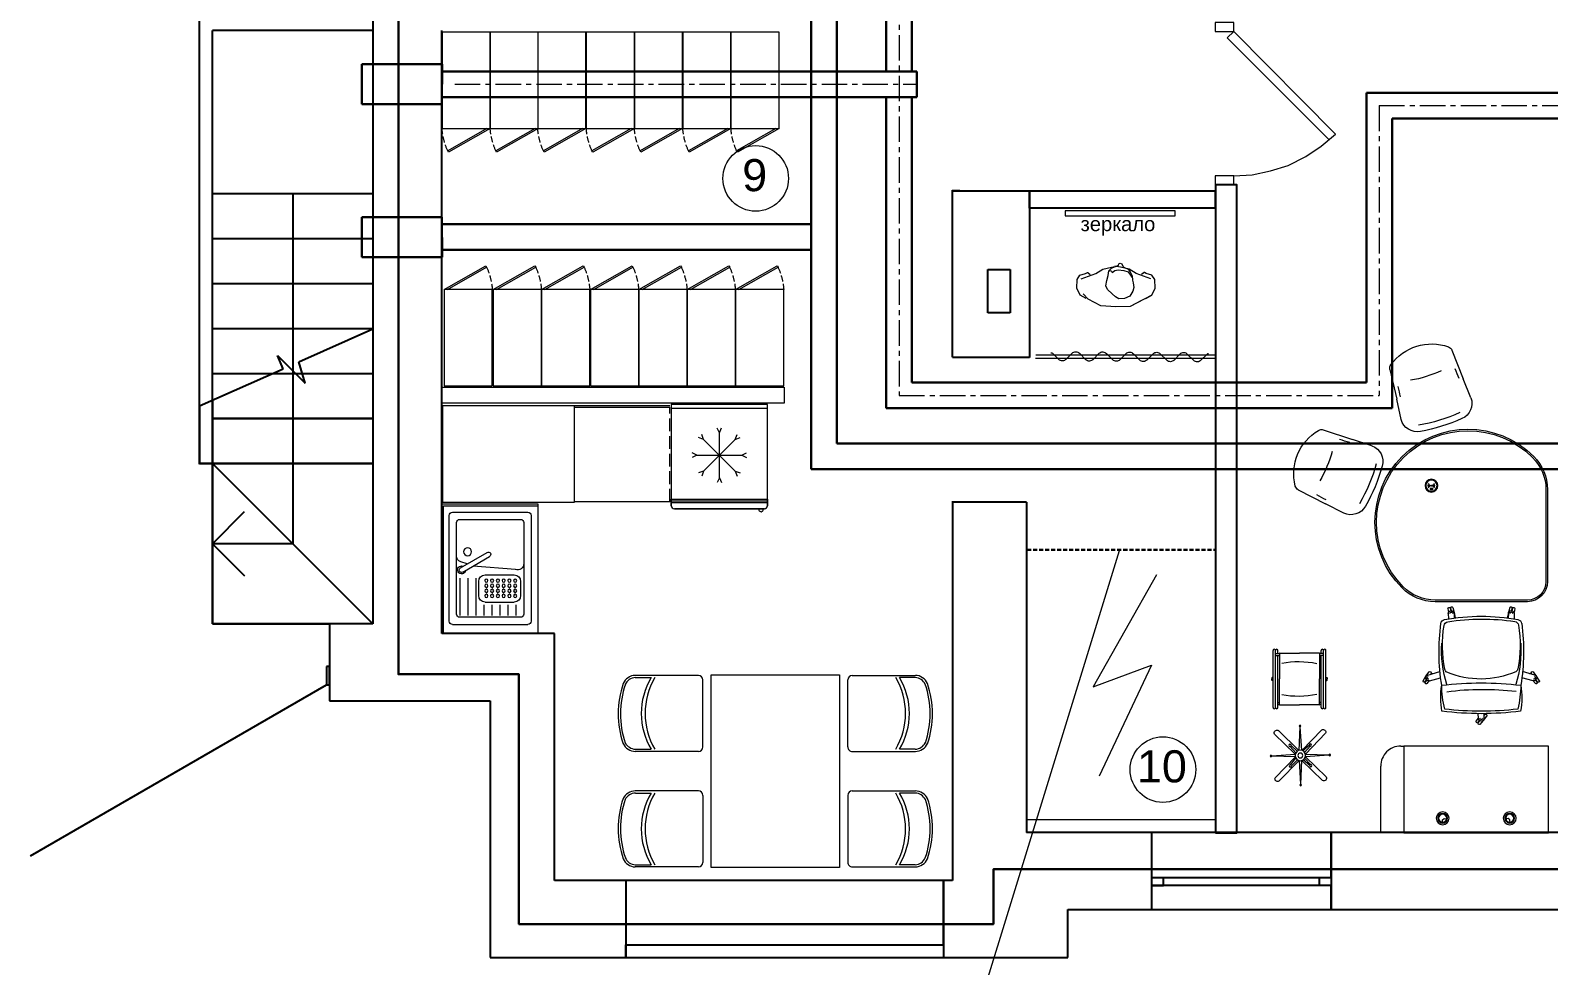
# Model space of a CAD drawing. Header units: millimetres. Extents: x 306002 to 1554695, y -207070 to 1535795.
# Drawn here: x 311054 to 320514, y -196060 to -190231 of the extents above; entities that cross this region are included whole.
import ezdxf

# ---------------------------------------------------------------- set-up
doc = ezdxf.new("R2010")
doc.units = ezdxf.units.MM
for name, pattern in [('HIDDEN', [0.375, 0.25, -0.125]), ('IMPORT-Схема УДС_А25_А26_А31_DGN Style 3', [3520.798233, 2514.855881, -1005.942352]), ('JIS_02_4.0', [5.5, 4, -1.5]), ('осевая', [50.8, 31.75, -6.35, 6.35, -6.35]), ('штриховаяX2', [38.1, 25.4, -12.7])]:
    doc.linetypes.add(name, pattern=pattern)
doc.layers.add('1 0 Mebel_Ном._пера__97', color=7, linetype='Continuous', lineweight=5, true_color=0x3f3f3f)
doc.layers.add('Схема УДС_А25_А26_А31_ПОЛОСЫ', color=1, linetype='IMPORT-Схема УДС_А25_А26_А31_DGN Style 3', lineweight=9, true_color=0xff0000)
for name, color, linetype, lineweight in [('Furniture', 155, 'Continuous', 18), ('mebel', 44, 'Continuous', 18), ('ykaz', 1, 'Continuous', 20), ('ПРИТОК', 20, 'Continuous', 30), ('Тонкая', 7, 'Continuous', 15)]:
    doc.layers.add(name, color=color, linetype=linetype, lineweight=lineweight)
for name, color, linetype in [('Furniture & Equipment', 7, 'Continuous'), ('PDF _0', 7, 'Continuous'), ('PDF _Мебель', 7, 'Continuous'), ('PDF _ПВ(В)1', 5, 'Continuous'), ('PDF _ПВ(П)1', 1, 'Continuous')]:
    doc.layers.add(name, color=color, linetype=linetype)
doc.layers.add('PDF _Геометрия', color=7, linetype='Continuous', true_color=0x719d2f)
doc.styles.get("Standard").update_dxf_attribs({"font": 'arial.ttf'})

# ---------------------------------------------------------------- blocks, each defined once
blk = doc.blocks.new('Индивидуальный шкаф для одежды SberOffice 1')
at = {"color": 252, "lineweight": 0, "true_color": 0x939598}
for p, q in [((27799.8, 31579.6), (28059.4, 31430.3)), ((27819.9, 31579.6), (28064.4, 31439)), ((28059.4, 31430.3), (28064.4, 31439))]:
    blk.add_line(p, q, dxfattribs=at)
at = {"color": 18, "lineweight": 0, "true_color": 0x000000}
blk.add_lwpolyline([(27799.8, 32179.6), (28099.8, 32179.6), (28099.8, 31579.6), (27799.8, 31579.6)], close=True, dxfattribs=at)
at = {"color": 252, "linetype": 'JIS_02_4.0', "lineweight": 0, "ltscale": 10, "true_color": 0x939598}
blk.add_arc((27679.3, 31611), 421.7, 335.93762, 355.73063, dxfattribs=at)
blk = doc.blocks.new('Ч')
at = {"layer": '1 0 Mebel_Ном._пера__97', "linetype": 'Continuous', "lineweight": 0, "flags": 128}
for points in [[(51290.2, 28611.7), (51380.6, 28644), (51424.1, 28671.4), (51479, 28682.7), (51512.9, 28689.2)], [(51290.2, 28611.7), (51380.6, 28644), (51424.1, 28671.4), (51479, 28682.7), (51512.9, 28689.2)], [(51461.3, 28658.5), (51471, 28663.4), (51479, 28658.5), (51482.3, 28650.4), (51500, 28663.4), (51521, 28666.6), (51554.9, 28663.4), (51582.3, 28653.7), (51604.9, 28621.4)], [(51461.3, 28658.5), (51471, 28663.4), (51479, 28658.5), (51482.3, 28650.4), (51500, 28663.4), (51521, 28666.6), (51554.9, 28663.4), (51582.3, 28653.7), (51604.9, 28621.4)], [(51722.8, 28611.7), (51632.4, 28644), (51588.8, 28671.4), (51533.9, 28682.7), (51500, 28689.2)], [(51722.8, 28611.7), (51632.4, 28644), (51588.8, 28671.4), (51533.9, 28682.7), (51500, 28689.2)], [(51729.2, 28508.3), (51595.2, 28438.8), (51506.5, 28437.2), (51411.2, 28442), (51333.8, 28484), (51303.1, 28516.4)], [(51666.2, 28475.6), (51595.2, 28438.8), (51506.5, 28437.2), (51411.2, 28442), (51333.8, 28484), (51303.1, 28516.4)]]:
    blk.add_lwpolyline(points, dxfattribs=at)
blk.add_lwpolyline([(51533.2, 28707.8), (51542.3, 28703.8), (51549.6, 28689.1), (51554.7, 28684), (51563.8, 28680.1), (51583.5, 28672.1), (51594.8, 28654.6), (51606.7, 28628.6), (51609.5, 28602), (51613.5, 28586.1), (51618.6, 28556.1), (51612.4, 28533.5), (51592.6, 28503), (51559.8, 28488.8), (51524.7, 28485.4), (51503.8, 28499.6), (51482.9, 28518.2), (51453, 28544.8), (51442.8, 28568), (51450.1, 28600.3), (51456.9, 28630.8), (51462, 28661.4), (51477.8, 28677.2), (51497.6, 28685.7), (51511.2, 28689.7), (51521.4, 28698.2), (51527, 28706.1)], close=True, dxfattribs=at)
blk.add_lwpolyline([(51533.2, 28707.8), (51542.3, 28703.8), (51549.6, 28689.1), (51554.7, 28684), (51563.8, 28680.1), (51583.5, 28672.1), (51594.8, 28654.6), (51606.7, 28628.6), (51609.5, 28602), (51613.5, 28586.1), (51618.6, 28556.1), (51612.4, 28533.5), (51592.6, 28503), (51559.8, 28488.8), (51524.7, 28485.4), (51503.8, 28499.6), (51482.9, 28518.2), (51453, 28544.8), (51442.8, 28568), (51450.1, 28600.3), (51456.9, 28630.8), (51462, 28661.4), (51477.8, 28677.2), (51497.6, 28685.7), (51511.2, 28689.7), (51521.4, 28698.2), (51527, 28706.1)], close=True, dxfattribs=at)
for points in [[(51320.8, 28488.9), (51283.7, 28508.3), (51262.7, 28553.5), (51264.4, 28606.8), (51282.1, 28632.7), (51317.6, 28644), (51329.4, 28649.9, -0.292744), (51331.5, 28649.6), (51346.7, 28637.5)], [(51320.8, 28488.9), (51283.7, 28508.3), (51262.7, 28553.5), (51264.4, 28606.8), (51282.1, 28632.7), (51317.6, 28644), (51328.2, 28649.3, -0.292744), (51332.5, 28648.8), (51346.7, 28637.5)], [(51692.1, 28488.9), (51729.2, 28508.3), (51750.2, 28553.5), (51748.6, 28606.8), (51730.8, 28632.7), (51695.3, 28644), (51683.6, 28649.9, 0.292744), (51681.4, 28649.6), (51666.3, 28637.5)], [(51692.1, 28488.9), (51729.2, 28508.3), (51750.2, 28553.5), (51748.6, 28606.8), (51730.8, 28632.7), (51695.3, 28644), (51684.7, 28649.3, 0.292744), (51680.4, 28648.8), (51666.3, 28637.5)]]:
    blk.add_lwpolyline(points, format="xyb", dxfattribs=at)
blk = doc.blocks.new('ширма')
at = {"layer": 'Схема УДС_А25_А26_А31_ПОЛОСЫ', "color": 159, "linetype": 'ByBlock', "lineweight": 5, "ltscale": 400, "true_color": 0x22346e}
for p, q in [((35333, 28042.6), (35372.8, 28082.5)), ((35456.3, 28042.6), (35416.2, 28082.7)), ((35501.2, 28044), (35541, 28083.8)), ((35501.2, 28044), (35541, 28083.8)), ((35624.4, 28044), (35584.4, 28084)), ((35624.4, 28044), (35584.4, 28084)), ((35669.3, 28045.3), (35709.1, 28085.1)), ((35669.3, 28045.3), (35709.1, 28085.1)), ((35792.6, 28045.3), (35752.5, 28085.3)), ((35792.6, 28045.3), (35752.5, 28085.3)), ((35837.5, 28046.6), (35877.3, 28086.4)), ((35837.5, 28046.6), (35877.3, 28086.4)), ((35960.7, 28046.6), (35920.7, 28086.6)), ((35960.7, 28046.6), (35920.7, 28086.6)), ((36005.6, 28047.9), (36045.4, 28087.7)), ((36005.6, 28047.9), (36045.4, 28087.7)), ((36128.8, 28047.9), (36088.8, 28087.9)), ((36128.8, 28047.9), (36088.8, 28087.9)), ((36173.7, 28049.2), (36213.6, 28089)), ((36297, 28049.2), (36257, 28089.2))]:
    blk.add_line(p, q, dxfattribs=at)
for centre, radius, start, end in [((36067.2, 28064.8), 31.6, 43.07692, 133.57676), ((36067.2, 28064.8), 31.6, 43.07692, 133.57676), ((36235.4, 28066.1), 31.6, 43.07692, 133.57676), ((35328.2, 28047.6), 6.85, 236.30979, 314.1746), ((35394.6, 28059.6), 31.6, 43.07692, 133.57676), ((35478.1, 28065.6), 31.6, 226.42324, 316.92308), ((35562.8, 28060.9), 31.6, 43.07692, 133.57676), ((35562.8, 28060.9), 31.6, 43.07692, 133.57676), ((35646.2, 28066.9), 31.6, 226.42324, 316.92308), ((35646.2, 28066.9), 31.6, 226.42324, 316.92308), ((35730.9, 28062.2), 31.6, 43.07692, 133.57676), ((35730.9, 28062.2), 31.6, 43.07692, 133.57676), ((35814.4, 28068.2), 31.6, 226.42324, 316.92308), ((35814.4, 28068.2), 31.6, 226.42324, 316.92308), ((35899.1, 28063.5), 31.6, 43.07692, 133.57676), ((35899.1, 28063.5), 31.6, 43.07692, 133.57676), ((35982.5, 28069.5), 31.6, 226.42324, 316.92308), ((35982.5, 28069.5), 31.6, 226.42324, 316.92308), ((36150.6, 28070.8), 31.6, 226.42324, 316.92308)]:
    blk.add_arc(centre, radius, start, end, dxfattribs=at)
blk = doc.blocks.new('холодильник')
at = {"layer": 'mebel', "color": 18, "lineweight": 0, "true_color": 0x000000}
for p, q in [((224043.3, -146550.9), (224643.3, -146550.9)), ((224043.3, -147128.7), (224643.3, -147128.7)), ((224043.3, -147138.9), (224643.3, -147138.9))]:
    blk.add_line(p, q, dxfattribs=at)
for points in [[(224643.3, -147159.3), (224643.3, -146528.3), (224043.3, -146528.3), (224043.3, -147159.3)], [(224043.3, -147159.3), (224043.3, -147118.4), (224643.3, -147118.4), (224643.3, -147159.3)], [(224062.8, -147178.3), (224623.7, -147178.3)], [(224623.7, -147178.3), (224062.8, -147178.3)]]:
    blk.add_lwpolyline(points, dxfattribs=at)
for centre, radius, start, end in [((224065.4, -147156.1), 22.4, 188.27911, 263.46835), ((224602.7, -147182.3), 13.6, 163.08173, 16.91827), ((224621.1, -147156.1), 22.4, 276.53165, 351.72089)]:
    blk.add_arc(centre, radius, start, end, dxfattribs=at)
blk = doc.blocks.new('Холодильник_')
at = {"layer": 'mebel', "color": 143, "lineweight": 0, "true_color": 0x7aafdf}
for p, q in [((45586, 26838.8), (45575, 26869.8)), ((45685, 26879.8), (45670.7, 26909.5)), ((45685, 26879.8), (45699, 26909.6)), ((45685, 26599.8), (45685, 26879.8)), ((45784, 26838.8), (45795, 26869.8)), ((45586, 26838.8), (45555, 26849.8)), ((45586, 26838.8), (45784, 26640.8)), ((45586, 26640.8), (45784, 26838.8)), ((45784, 26838.8), (45815, 26849.8)), ((45545, 26739.8), (45515.2, 26725.8)), ((45545, 26739.8), (45515.4, 26754.1)), ((45545, 26739.8), (45825, 26739.8)), ((45825, 26739.8), (45854.6, 26754.1)), ((45825, 26739.8), (45854.8, 26725.8)), ((45586, 26640.8), (45555, 26629.8)), ((45586, 26640.8), (45575, 26609.8)), ((45685, 26599.8), (45670.7, 26570.2)), ((45685, 26599.8), (45699, 26570)), ((45784, 26640.8), (45795, 26609.8)), ((45784, 26640.8), (45815, 26629.8))]:
    blk.add_line(p, q, dxfattribs=at)
at = {"layer": 'mebel', "color": 18, "lineweight": 0, "true_color": 0x000000}
blk.add_blockref('холодильник', (-178658.3, 173583.6), dxfattribs=at)
blk = doc.blocks.new('s_16')
at = {"layer": 'PDF _Мебель', "color": 18, "lineweight": 0, "true_color": 0x000000, "transparency": 33554687}
for p, q in [((-14.1, 5.9), (-674.1, 5.9)), ((-694.1, -14.1), (-694.1, -484.1)), ((-649.1, -59.1), (-649.1, -439.1)), ((-59.1, -39.1), (-629.1, -39.1)), ((-347.2, -64), (-443.2, -230.3)), ((-321.2, -79), (-417.2, -245.3)), ((-371.2, -105.6), (-384.8, -66.1)), ((-283.5, -59.6), (-49.9, -59.6)), ((-39.1, -439.1), (-39.1, -59.1)), ((5.9, -14.1), (5.9, -484.1)), ((-335.9, -406.1), (-358.2, -143.2)), ((-283.5, -109.6), (-49.9, -109.6)), ((-283.5, -159.6), (-49.9, -159.6)), ((-174.2, -177.8), (-262.7, -177.8)), ((-302.7, -217.8), (-302.7, -398.8)), ((-134.2, -217.8), (-134.2, -398.8)), ((-116.6, -209.6), (-49.9, -209.6)), ((-116.6, -259.6), (-49.9, -259.6)), ((-116.6, -309.6), (-49.9, -309.6)), ((-116.6, -359.6), (-49.9, -359.6)), ((-629.1, -459.1), (-59.1, -459.1)), ((-262.7, -438.8), (-174.2, -438.8)), ((-116.6, -409.6), (-49.9, -409.6)), ((-674.1, -504.1), (-14.1, -504.1))]:
    blk.add_line(p, q, dxfattribs=at)
for centre, radius in [((-447.8, -108.7), 25), ((-267.3, -225.6), 10.1), ((-267.3, -261.5), 10.1), ((-235.7, -225.6), 10.1), ((-235.7, -261.5), 10.1), ((-204, -225.6), 10.1), ((-204, -261.5), 10.1), ((-172.4, -225.6), 10.1), ((-172.4, -261.5), 10.1), ((-267.3, -297.4), 10.1), ((-267.3, -333.3), 10.1), ((-267.3, -369.2), 10.1), ((-235.7, -297.4), 10.1), ((-235.7, -333.3), 10.1), ((-235.7, -369.2), 10.1), ((-204, -297.4), 10.1), ((-204, -333.3), 10.1), ((-204, -369.2), 10.1), ((-172.4, -297.4), 10.1), ((-172.4, -333.3), 10.1), ((-172.4, -369.2), 10.1), ((-267.3, -405.1), 10.1), ((-235.7, -405.1), 10.1), ((-204, -405.1), 10.1), ((-172.4, -405.1), 10.1)]:
    blk.add_circle(centre, radius, dxfattribs=at)
for centre, radius, start, end in [((-674.1, -14.1), 20, 90, 180), ((-14.1, -14.1), 20, 0, 90), ((-629.1, -59.1), 20, 90, 180), ((-422.6, -79.1), 40, 19.04662, 90), ((-334.2, -71.5), 25, 276.8699, 203.1301), ((-334.2, -71.5), 15, 330, 150), ((-59.1, -59.1), 20, 0, 90), ((-262.7, -217.8), 40, 90, 180), ((-174.2, -217.8), 40, 0, 90), ((-430.2, -237.8), 15, 150, 330), ((-629.1, -439.1), 20, 180, 270), ((-373.7, -419.1), 40, 270, 19.04662), ((-262.7, -398.8), 40, 180, 270), ((-174.2, -398.8), 40, 270, 0), ((-59.1, -439.1), 20, 270, 0), ((-674.1, -484.1), 20, 180, 270), ((-14.1, -484.1), 20, 270, 0)]:
    blk.add_arc(centre, radius, start, end, dxfattribs=at)
blk = doc.blocks.new('Шкаф кух с мойкой 800 х 600')
at = {"layer": 'PDF _Мебель', "color": 18, "lineweight": 0, "true_color": 0x000000, "transparency": 33554687}
blk.add_lwpolyline([(45219.2, 29052.2), (44419.2, 29052.2), (44419.2, 29652.2), (45219.2, 29652.2)], dxfattribs=at)
at = {"layer": 'PDF _Мебель', "lineweight": 0, "transparency": 33554508}
blk.add_blockref('s_16', (45163.4, 29601.3), dxfattribs=at)
blk = doc.blocks.new('Тумба 800 х 600')
at = {"layer": 'PDF _Мебель', "color": 18, "lineweight": 0, "true_color": 0x000000, "transparency": 33554687}
for p, q in [((27749.8, 30042.8), (26959.8, 30042.8)), ((26959.8, 30042.8), (26959.8, 29452.8))]:
    blk.add_line(p, q, dxfattribs=at)
at = {"layer": 'PDF _Мебель', "color": 5, "lineweight": 0, "transparency": 33554687}
blk.add_blockref('Шкаф кух с мойкой 800 х 600', (-17469.4, 400.6), dxfattribs=at)
blk = doc.blocks.new('шкаф 600 х 600')
at = {"color": 18, "lineweight": 0, "true_color": 0x000000}
for p, q in [((45819.2, 29652.2), (45219.2, 29652.2)), ((45219.2, 29052.2), (45819.2, 29052.2))]:
    blk.add_line(p, q, dxfattribs=at)
blk = doc.blocks.new('Кухонный гарнитур 600х600 центральный элемент')
at = {"layer": 'PDF _Мебель', "color": 9, "linetype": 'JIS_02_4.0', "lineweight": 0, "ltscale": 20, "true_color": 0xc7c8ca, "transparency": 33554687}
blk.add_line((27749.8, 29452.8), (27749.8, 30042.8), dxfattribs=at)
at = {"layer": 'PDF _Мебель', "color": 18, "lineweight": 0, "true_color": 0x000000, "transparency": 33554687}
blk.add_line((28349.8, 30042.8), (27749.8, 30042.8), dxfattribs=at)
at = {"layer": 'PDF _Мебель', "color": 5, "lineweight": 0, "transparency": 33554687}
blk.add_blockref('шкаф 600 х 600', (-17469.4, 400.6), dxfattribs=at)
blk = doc.blocks.new('Кухонный стол 1200х800 4 м')
at = {"color": 18, "lineweight": 0, "true_color": 0x000000}
for p, q in [((44803.4, 26249.3), (44803.4, 26367.2)), ((44817.7, 26366.9), (44817.7, 26268.8)), ((45263.8, 26366.6), (45263.8, 26268.6)), ((45278, 26249.3), (45278, 26367.2)), ((45523.2, 26249.3), (45523.2, 26367.2)), ((45537.4, 26366.6), (45537.4, 26268.6)), ((45983.5, 26366.9), (45983.5, 26268.8)), ((45997.7, 26249.3), (45997.7, 26367.2)), ((44803.4, 25974), (44803.4, 26249.3)), ((45278, 25974), (45278, 26269.9)), ((45523.2, 25974), (45523.2, 26269.9)), ((45997.7, 25974), (45997.7, 26249.3)), ((45249.5, 25945.6), (44831.9, 25945.6)), ((45551.6, 25945.6), (45969.2, 25945.6)), ((44803.4, 25015.1), (44803.4, 24739.8)), ((45249.5, 25043.5), (44831.9, 25043.5)), ((45278, 25015.1), (45278, 24719.2)), ((45523.2, 25015.1), (45523.2, 24719.2)), ((45551.6, 25043.5), (45969.2, 25043.5)), ((45997.7, 25015.1), (45997.7, 24739.8)), ((44803.4, 24739.8), (44803.4, 24621.9)), ((44817.7, 24622.2), (44817.7, 24720.3)), ((45263.8, 24622.5), (45263.8, 24720.5)), ((45278, 24739.8), (45278, 24621.9)), ((45523.2, 24739.8), (45523.2, 24621.9)), ((45537.4, 24622.5), (45537.4, 24720.5)), ((45983.5, 24622.2), (45983.5, 24720.3)), ((45997.7, 24739.8), (45997.7, 24621.9))]:
    blk.add_line(p, q, dxfattribs=at)
blk.add_lwpolyline([(46000.6, 25894.5), (46000.6, 25094.5), (44800.6, 25094.5), (44800.6, 25894.5)], close=True, dxfattribs=at)
for centre, radius, start, end in [((44886.5, 26365.4), 83.1, 112.55451, 178.79949), ((44886.5, 26365.4), 68.9, 112.55451, 178.79949), ((45042.9, 25892.6), 581, 71.29131, 108.90929), ((45042.9, 25892.6), 566.7, 71.29131, 108.90929), ((45189.6, 26363.8), 74.2, 2.1974, 63.36035), ((45189.6, 26363.8), 88.4, 2.1974, 63.36035), ((45611.5, 26363.8), 88.4, 116.63965, 177.8026), ((45611.5, 26363.8), 74.2, 116.63965, 177.8026), ((45758.2, 25892.6), 581, 71.09071, 108.70869), ((45758.2, 25892.6), 566.7, 71.09071, 108.70869), ((45914.6, 26365.4), 68.9, 1.20051, 67.44549), ((45914.6, 26365.4), 83.1, 1.20051, 67.44549), ((45040.5, 25893.4), 436.6, 59.24175, 120.6947), ((45040.5, 25869.4), 436.6, 59.24175, 120.6947), ((45760.6, 25893.4), 436.6, 59.3053, 120.75825), ((45760.6, 25869.4), 436.6, 59.3053, 120.75825), ((44831.9, 25974), 28.5, 180, 270), ((45249.5, 25974), 28.5, 270, 0), ((45551.6, 25974), 28.5, 180, 270), ((45969.2, 25974), 28.5, 270, 0), ((44831.9, 25015.1), 28.5, 90, 180), ((45249.5, 25015.1), 28.5, 0, 90), ((45551.6, 25015.1), 28.5, 90, 180), ((45969.2, 25015.1), 28.5, 0, 90), ((45040.5, 25119.7), 436.6, 239.3053, 300.75825), ((45040.5, 25095.7), 436.6, 239.3053, 300.75825), ((45760.6, 25119.7), 436.6, 239.24175, 300.6947), ((45760.6, 25095.7), 436.6, 239.24175, 300.6947), ((44886.5, 24623.7), 83.1, 181.20051, 247.44549), ((44886.5, 24623.7), 68.9, 181.20051, 247.44549), ((45189.6, 24625.3), 74.2, 296.63965, 357.8026), ((45189.6, 24625.3), 88.4, 296.63965, 357.8026), ((45611.5, 24625.3), 88.4, 182.1974, 243.36035), ((45611.5, 24625.3), 74.2, 182.1974, 243.36035), ((45914.6, 24623.7), 68.9, 292.55451, 358.79949), ((45914.6, 24623.7), 83.1, 292.55451, 358.79949), ((45042.9, 25096.5), 581, 251.09071, 288.70869), ((45042.9, 25096.5), 566.7, 251.09071, 288.70869), ((45758.2, 25096.5), 581, 251.29131, 288.90929), ((45758.2, 25096.5), 566.7, 251.29131, 288.90929)]:
    blk.add_arc(centre, radius, start, end, dxfattribs=at)
blk = doc.blocks.new('Напольная вешалка')
at = {"lineweight": 0}
for p, q in [((42238.1, 31074.6), (42363.5, 30945.4)), ((42386.5, 30967.7), (42261, 31096.9)), ((42386.5, 30967.7), (42396.2, 31114.6)), ((42397.6, 31114.6), (42404, 30967.5)), ((42533.3, 31093), (42404, 30967.5)), ((42426.3, 30944.5), (42555.5, 31070)), ((42363.5, 30945.4), (42216.4, 30940)), ((42216.4, 30938.6), (42363.3, 30927.9)), ((42333.3, 30994.8), (42367.3, 30953.7)), ((42376.8, 30963.4), (42338.8, 31000.2)), ((42453, 30998.1), (42412.1, 30963.8)), ((42421.9, 30954.4), (42458.5, 30992.6)), ((42573.2, 30933.9), (42426.3, 30944.5)), ((42363.3, 30927.9), (42234.1, 30802.4)), ((42256.4, 30779.4), (42385.6, 30904.9)), ((42331.3, 30879.8), (42366.7, 30919.7)), ((42375.9, 30909.7), (42336.6, 30874.2)), ((42392, 30757.8), (42385.6, 30904.9)), ((42403.1, 30904.7), (42393.4, 30757.8)), ((42403.1, 30904.7), (42528.7, 30775.4)), ((42450.9, 30872.3), (42411.2, 30908)), ((42421.2, 30917.1), (42456.5, 30877.6)), ((42426.1, 30927), (42573.2, 30932.4)), ((42551.6, 30797.7), (42426.1, 30927))]:
    blk.add_line(p, q, dxfattribs=at)
for centre, radius in [((42396.9, 31119.7), 5.12), ((42211.3, 30939.4), 5.12), ((42332.1, 31001.5), 6.78), ((42394.8, 30936.2), 32.6), ((42394.8, 30936.2), 15.2), ((42459.7, 30999.3), 6.78), ((42578.3, 30933), 5.12), ((42329.9, 30873.1), 6.78), ((42457.5, 30870.9), 6.78), ((42392.8, 30752.7), 5.12)]:
    blk.add_circle(centre, radius, dxfattribs=at)
for centre, start, end in [((42253.4, 31081.8), 63.26785, 205.07275), ((42540.4, 31077.7), 333.26785, 115.07275), ((42249.2, 30794.8), 153.26785, 295.07275), ((42536.3, 30790.6), 243.26785, 25.07275)]:
    blk.add_arc(centre, 16.9, start, end, dxfattribs=at)
blk = doc.blocks.new('тумба универсальная SberFin 10')
at = {"color": 18, "lineweight": 0, "true_color": 0x000000}
for p, q in [((11373.5, -3896.4), (11374.7, -3915.8)), ((11374.7, -3915.8), (11385.7, -3924.3)), ((11385.7, -3924.3), (11404.8, -3920.6)), ((11783, -3924.3), (11763.9, -3920.6)), ((11794, -3915.8), (11783, -3924.3)), ((11795.2, -3896.4), (11794, -3915.8))]:
    blk.add_line(p, q, dxfattribs=at)
blk.add_lwpolyline([(11134.4, -3836.3), (12034.4, -3836.3), (12034.4, -4376.3), (11134.4, -4376.3)], close=True, dxfattribs=at)
for centre, radius in [((11375.4, -3926.3), 40), ((11375.4, -3926.3), 30), ((11375.4, -3926.3), 25), ((11793.4, -3926.3), 40), ((11793.4, -3926.3), 30), ((11793.4, -3926.3), 25)]:
    blk.add_circle(centre, radius, dxfattribs=at)
blk = doc.blocks.new('Скругленная боковина для тумбы универсальной SberFin 11')
at = {"color": 18, "lineweight": 0, "true_color": 0x000000}
for p, q in [((12131.9, -3836.3), (12276.9, -3836.3)), ((12131.9, -4376.3), (12131.9, -3836.3)), ((12276.9, -3836.3), (12276.9, -4251.3)), ((12151.9, -4376.3), (12131.9, -4376.3))]:
    blk.add_line(p, q, dxfattribs=at)
blk.add_arc((12151.9, -4251.3), 125, 270, 0, dxfattribs=at)
blk = doc.blocks.new('Кресло сотрудника SberFin1')
at = {"color": 18, "lineweight": 0, "true_color": 0x000000}
for p, q in [((4335.4, 5132.7), (4349.4, 5113.1)), ((4346, 5141.6), (4357.3, 5128.7)), ((4348.8, 5143.7), (4359, 5129.7)), ((4349.4, 5114.1), (4349.1, 5085.7)), ((4359.9, 5152.2), (4381.9, 5127.4)), ((4381.9, 5127.4), (4402.3, 5100.9)), ((4386, 5114.5), (4386.2, 5085.7)), ((4386.2, 5095.8), (4389.4, 5091.9)), ((4386.2, 5092.5), (4387.7, 5090.6)), ((4005.1, 4880), (4023.2, 4852.2)), ((4016.2, 4888.5), (4027, 4874.9)), ((4019, 4890.6), (4028.4, 4876.3)), ((4023.2, 4852.2), (4043.3, 4825.6)), ((4030.4, 4898.5), (4045.5, 4879.8)), ((4034.5, 4844.9), (4110.3, 4823.5)), ((4044.6, 4880.1), (4114.4, 4861.6)), ((4052.5, 4839.8), (4055.4, 4835.6)), ((4055.6, 4838.9), (4057.1, 4836.9)), ((4690.9, 4880.1), (4621.1, 4861.6)), ((4701, 4844.9), (4625.2, 4823.5)), ((4679.8, 4838.9), (4678.3, 4836.9)), ((4683, 4839.8), (4680.1, 4835.6)), ((4705, 4898.5), (4689.9, 4879.8)), ((4712.2, 4852.2), (4692.1, 4825.6)), ((4716.4, 4890.6), (4707, 4876.3)), ((4719.3, 4888.5), (4708.5, 4874.9)), ((4730.3, 4880), (4712.2, 4852.2)), ((4159.4, 4431), (4163.6, 4454.7)), ((4162.4, 4462), (4162.5, 4495.2)), ((4189.9, 4424), (4199.1, 4455.9)), ((4199, 4461.1), (4199.6, 4489.7)), ((4199.1, 4455.9), (4206, 4488.6)), ((4536.3, 4455.9), (4529.4, 4488.6)), ((4536.4, 4461.1), (4535.9, 4489.7)), ((4545.5, 4424), (4536.3, 4455.9)), ((4576, 4431), (4571.8, 4454.7)), ((4573.1, 4462), (4572.9, 4495.2)), ((4172.9, 4427.6), (4177.5, 4444.1)), ((4176.3, 4426.9), (4179.5, 4443.9)), ((4559.1, 4426.9), (4556, 4443.9)), ((4562.6, 4427.6), (4557.9, 4444.1))]:
    blk.add_line(p, q, dxfattribs=at)
for centre, radius, start, end in [((4341.8, 5135.8), 7.14, 53.44467, 206.52666), ((4355.4, 5146.6), 7.14, 50.77335, 203.85534), ((4367.7, 5113.6), 18.3, 2.9077, 178.36691), ((4367.7, 5114.3), 8.74, 0.6373, 180.6373), ((4598.7, 4983.7), 483.5, 169.7402, 188.8902), ((4850.6, 4891.6), 729.8, 166.91815, 178.64077), ((4367.7, 3203.4), 1882.4, 82.52836, 97.47164), ((4367.7, 3203.4), 1867.4, 82.98797, 97.01203), ((4381.1, 5086.2), 7.91, 355.98281, 33.49105), ((4395.2, 5097.4), 7.91, 223.80895, 26.09453), ((3884.9, 4891.6), 729.8, 1.35923, 13.08185), ((4136.7, 4983.7), 483.5, 351.1098, 10.2598), ((4378.2, 6696.5), 1762.3, 262.6656, 276.74195), ((4011.7, 4882.9), 7.14, 50.76385, 203.84584), ((4025.7, 4893.2), 7.14, 48.09253, 201.17452), ((4040.2, 4862.3), 18.3, 76.25228, 251.71149), ((4039.5, 4862.5), 8.74, 73.98188, 253.98188), ((4048.6, 4831.5), 7.91, 228.52466, 30.81023), ((4063.1, 4842.1), 7.91, 221.12813, 303.647), ((5441.7, 4699.5), 1337.2, 170.98887, 187.57274), ((4849, 4690), 728.5, 162.88097, 183.48583), ((4367.7, 6907), 2013.3, 262.96136, 277.03864), ((4168.5, 4803.4), 28.3, 122.04472, 168.28626), ((4365.2, 4318.6), 551.1, 66.82781, 112.59427), ((4567.1, 4801.2), 28.3, 11.71374, 57.95528), ((3886.5, 4690), 728.5, 356.51417, 17.11903), ((3293.8, 4699.5), 1337.2, 352.42726, 9.01113), ((4672.4, 4842.1), 7.91, 236.353, 318.87187), ((4686.8, 4831.5), 7.91, 149.18977, 311.47534), ((4695.2, 4862.3), 18.3, 288.28851, 103.74772), ((4695.9, 4862.5), 8.74, 286.01812, 106.01812), ((4709.8, 4893.2), 7.14, 338.82548, 131.90747), ((4723.8, 4882.9), 7.14, 336.15416, 129.23615), ((4864.1, 4659.6), 738.5, 168.318, 189.62709), ((3871.5, 4657.4), 738.5, 350.37291, 11.682), ((4144.2, 4527), 28.3, 187.57272, 260.3517), ((4163.4, 4540.5), 27.8, 189.05103, 260.37989), ((4367.7, 5761.3), 1282.7, 259.74967, 280.25033), ((4374.9, 5881.7), 1385.7, 261.02733, 278.38022), ((4180.7, 4462.3), 18.3, 180.80352, 356.26273), ((4180.7, 4461.5), 8.74, 178.53313, 358.53313), ((4537.3, 4488.7), 7.91, 178.20249, 180.55089), ((4554.7, 4462.3), 18.3, 183.73727, 359.19648), ((4554.8, 4461.5), 8.74, 181.46687, 1.46687), ((4572.2, 4538.3), 27.8, 279.62011, 350.94897), ((4591.2, 4527), 28.3, 279.6483, 352.42728), ((4166.5, 4430.9), 7.14, 179.01698, 332.09897), ((4183.5, 4427.1), 7.14, 181.6883, 334.77028), ((4552, 4427.1), 7.14, 205.22972, 358.3117), ((4568.9, 4430.9), 7.14, 207.90103, 0.98302)]:
    blk.add_arc(centre, radius, start, end, dxfattribs=at)
at = {"layer": 'PDF _0', "color": 18, "lineweight": 0, "true_color": 0x000000}
blk.add_lwpolyline([(4135.9, 4536.1, 0.321685), (4158.8, 4513, 0.075861), (4576.8, 4510.9)], format="xyb", dxfattribs=at)
for centre, radius, start, end in [((4378.2, 6696.5), 1762.3, 262.6656, 276.74195), ((5441.7, 4699.5), 1337.2, 170.98887, 187.57274), ((4849, 4690), 728.5, 162.88097, 183.48583), ((4144.2, 4527), 28.3, 187.57272, 260.3517)]:
    blk.add_arc(centre, radius, start, end, dxfattribs=at)
blk = doc.blocks.new('БЗУ')
at = {"color": 18, "lineweight": 0, "true_color": 0x000000}
blk.add_lwpolyline([(38813.8, 15250.9), (38828.2, 15250.9, -0.414214), (38829.6, 15249.5), (38829.6, 15245, -0.414214), (38828.2, 15243.7), (38813.8, 15243.7, -0.414214), (38812.5, 15245), (38812.5, 15249.5, -0.414214)], format="xyb", close=True, dxfattribs=at)
for points in [[(38813.7, 15249.8), (38815.9, 15249.8), (38815.9, 15244.5), (38813.7, 15244.5)], [(38816.8, 15249.8), (38819, 15249.8), (38819, 15244.5), (38816.8, 15244.5)], [(38819.9, 15249.8), (38822.1, 15249.8), (38822.1, 15244.5), (38819.9, 15244.5)], [(38823, 15249.8), (38825.2, 15249.8), (38825.2, 15244.5), (38823, 15244.5)], [(38826.2, 15249.8), (38828.3, 15249.8), (38828.3, 15244.5), (38826.2, 15244.5)]]:
    blk.add_lwpolyline(points, close=True, dxfattribs=at)
for points in [[(38830.6, 15245.5), (38829.6, 15245.5), (38829.6, 15249.1), (38830.6, 15249.1)], [(38831.2, 15248.5), (38831.2, 15246)]]:
    blk.add_lwpolyline(points, dxfattribs=at)
for radius in [40, 35, 1.16]:
    blk.add_circle((38821, 15226.3), radius, dxfattribs=at)
for centre, radius, start, end in [((38821, 15226.3), 19.3, 135, 225), ((38821, 15226.3), 12.8, 135, 225), ((38821, 15226.3), 7.56, 135, 225), ((38821, 15226.3), 7.56, 315, 45), ((38821, 15226.3), 12.8, 315, 45), ((38830.6, 15248.5), 0.597, 356.49249, 85.67723), ((38830.6, 15246.1), 0.597, 274.32277, 3.50751), ((38821, 15226.3), 19.3, 315, 45), ((38821, 15226.3), 3.87, 135, 225), ((38821, 15226.3), 3.87, 315, 45)]:
    blk.add_arc(centre, radius, start, end, dxfattribs=at)
blk = doc.blocks.new('Рабочий стол в форме капли с БЗУ SberFin4')
at = {"color": 18, "lineweight": 0, "true_color": 0x000000}
for p, q in [((39417.5, 16113.5), (38842.4, 16113.5)), ((39417.5, 16103.5), (38842.4, 16103.5)), ((39532.5, 15413.4), (39532.5, 15988.5)), ((39542.5, 15413.4), (39542.5, 15988.5))]:
    blk.add_line(p, q, dxfattribs=at)
for centre, radius, start, end in [((38842.4, 15823.4), 290.1, 90.00222, 135.10203), ((38842.4, 15823.4), 280.1, 90.00222, 135.10203), ((39417.5, 15988.5), 125, 0, 90), ((39417.5, 15988.5), 115, 0, 90), ((39047.5, 15618.5), 580, 135.06186, 314.92414), ((39047.5, 15618.5), 570, 135.06186, 314.92414), ((39252.4, 15413.4), 280.1, 314.87007, 359.99775), ((39252.4, 15413.4), 290.1, 314.87007, 359.99775)]:
    blk.add_arc(centre, radius, start, end, dxfattribs=at)
at = {"layer": 'Furniture', "color": 18, "lineweight": 0, "ltscale": 60, "true_color": 0x000000}
for p, q in [((38273.3, 15562.2), (38159.9, 15502.7)), ((37989.1, 15416), (38159.9, 15502.7)), ((38449, 15142), (38327, 15103)), ((38145.3, 15042.4), (38327, 15103)), ((38630.5, 14977.1), (38603.4, 14852)), ((38560.4, 14665.3), (38603.4, 14852)), ((39065.6, 14842.4), (39017.3, 14723.9)), ((38947.3, 14545.6), (39017.3, 14723.9))]:
    blk.add_line(p, q, dxfattribs=at)
for centre, radius, start, end in [((38317.1, 15468.7), 103.2, 28.58962, 115.16271), ((37508.7, 14995.6), 1039.9, 15.2265, 30.16493), ((36486.2, 18542.1), 3492.7, 297.58016, 298.66437), ((37472.1, 14980.3), 1039.9, 15.2265, 30.16493), ((38274.9, 15316), 313.4, 165.8706, 239.52082), ((38274.9, 15316), 313.4, 165.8706, 239.52082), ((38009.6, 15381.4), 40.2, 120.73298, 163.98938), ((37498.7, 14991.4), 726.1, 14.78007, 30.61136), ((38413.3, 15238.9), 103.2, 290.22872, 16.80181), ((38135.2, 15081.2), 40.2, 241.40205, 284.65844), ((39315.4, 11777.1), 3492.7, 106.72706, 107.81127), ((38730.3, 14950.9), 103.2, 78.69368, 165.26677), ((38574.8, 14027.1), 1039.9, 65.33056, 80.269), ((38563.1, 13989.3), 1039.9, 65.33056, 80.269), ((38968.4, 14877.2), 103.2, 340.33279, 66.90588), ((35198.1, 15517.3), 3492.7, 347.68423, 348.76844), ((38600.1, 14658.9), 40.2, 170.83705, 214.09344), ((38571.6, 14016.8), 726.1, 64.88413, 80.71543), ((42202.9, 13348.9), 3492.7, 156.83112, 157.91533), ((38820.4, 14820.5), 313.4, 215.97467, 289.62489), ((38820.4, 14820.5), 313.4, 215.97467, 289.62489), ((38910.9, 14562.7), 40.2, 291.50612, 334.76251)]:
    blk.add_arc(centre, radius, start, end, dxfattribs=at)
at = {"color": 5, "lineweight": 0}
blk.add_blockref('Кресло сотрудника SberFin1', (34762.2, 11725.9), dxfattribs=at)
at = {"color": 85, "lineweight": 50, "true_color": 0x58ba48}
blk.add_blockref('БЗУ', (-1.7, 164), dxfattribs=at)
blk = doc.blocks.new('Подставка для сумок')
at = {"lineweight": 0}
for p, q in [((4164.7, 3957.4), (4164.7, 3602)), ((4179.7, 3957.4), (4179.7, 3602)), ((4179.7, 3957.4), (4179.7, 3602)), ((4194.7, 3957.4), (4194.7, 3633.8)), ((4194.7, 3937.7), (4205.2, 3937.7)), ((4194.7, 3937.7), (4194.7, 3925.5)), ((4194.7, 3925.5), (4205.2, 3925.5)), ((4205.2, 3938.5), (4205.2, 3779.7)), ((4207.4, 3940.6), (4329.7, 3940.6)), ((4451.9, 3940.6), (4329.7, 3940.6)), ((4454.2, 3938.5), (4454.2, 3779.7)), ((4464.7, 3937.7), (4454.2, 3937.7)), ((4464.7, 3925.5), (4454.2, 3925.5)), ((4464.7, 3957.4), (4464.7, 3633.8)), ((4464.7, 3937.7), (4464.7, 3925.5)), ((4479.7, 3957.4), (4479.7, 3602)), ((4479.7, 3957.4), (4479.7, 3602)), ((4494.7, 3957.4), (4494.7, 3602)), ((4157.5, 3786.9), (4157.5, 3779.7)), ((4164.7, 3789), (4159.9, 3789)), ((4494.7, 3789), (4499.4, 3789)), ((4501.9, 3786.9), (4501.9, 3779.7)), ((4157.5, 3772.4), (4157.5, 3779.7)), ((4164.7, 3770.3), (4159.9, 3770.3)), ((4205.2, 3620.9), (4205.2, 3779.7)), ((4454.2, 3620.9), (4454.2, 3779.7)), ((4494.7, 3770.3), (4499.4, 3770.3)), ((4501.9, 3772.4), (4501.9, 3779.7)), ((4179.7, 3633.8), (4205.2, 3633.8)), ((4179.7, 3621.6), (4205.2, 3621.6)), ((4194.7, 3621.6), (4194.7, 3602)), ((4207.4, 3618.8), (4329.7, 3618.8)), ((4451.9, 3618.8), (4329.7, 3618.8)), ((4479.7, 3633.8), (4454.2, 3633.8)), ((4479.7, 3621.6), (4454.2, 3621.6)), ((4464.7, 3621.6), (4464.7, 3602))]:
    blk.add_line(p, q, dxfattribs=at)
for centre, radius, start, end in [((4172.2, 3957.6), 7.5, 358.427, 181.573), ((4187.2, 3957.6), 7.5, 358.427, 181.573), ((4207.4, 3938.3), 2.27, 90.82571, 176.18332), ((4333.5, 3363.2), 523.1, 78.29415, 102.28058), ((4451.9, 3938.3), 2.27, 3.81668, 89.17429), ((4472.2, 3957.6), 7.5, 358.427, 181.573), ((4487.2, 3957.6), 7.5, 358.427, 181.573), ((4160, 3786.5), 2.54, 89.46315, 170.61373), ((4499.4, 3786.5), 2.54, 9.38627, 90.53685), ((4160, 3772.8), 2.54, 189.38627, 270.53685), ((4499.4, 3772.8), 2.54, 269.46315, 350.61373), ((4172.2, 3601.8), 7.5, 178.427, 1.573), ((4187.2, 3601.8), 7.5, 178.427, 1.573), ((4187.2, 3601.8), 7.5, 178.427, 1.573), ((4207.4, 3621.1), 2.27, 183.81668, 269.17429), ((4333.5, 4196.1), 523.1, 257.71942, 281.70585), ((4451.9, 3621.1), 2.27, 270.82571, 356.18332), ((4472.2, 3601.8), 7.5, 178.427, 1.573), ((4472.2, 3601.8), 7.5, 178.427, 1.573), ((4487.2, 3601.8), 7.5, 178.427, 1.573)]:
    blk.add_arc(centre, radius, start, end, dxfattribs=at)

msp = doc.modelspace()

# ---------------------------------------------------------------- linework, layer by layer
at = {"ltscale": 100}
for p, q in [((313188.8, -189310.6), (313188.8, -193930.6)), ((313618.8, -192189.6), (313618.8, -190230.6)), ((316798.8, -192266.7), (316798.8, -191226.4)), ((316798.8, -191226.4), (316893.7, -191230.6)), ((316798.8, -191230.6), (317278.8, -191230.6)), ((317278.8, -191230.6), (317278.8, -192270.6)), ((317018.8, -191720.6), (317158.8, -191720.6)), ((317018.8, -191990.6), (317018.8, -191720.6)), ((317158.8, -191720.6), (317158.8, -191990.6)), ((317158.8, -191990.6), (317018.8, -191990.6)), ((312726.8, -192296.4), (313188.8, -192090.6)), ((313188.8, -192090.6), (313188.8, -192370.6)), ((313618.8, -193990.6), (313618.8, -192090.6)), ((312628.6, -192340.2), (312594.7, -192257.9)), ((312594.7, -192257.9), (312766, -192429.2)), ((312766, -192429.2), (312726.8, -192296.4)), ((317278.8, -192270.6), (316798.8, -192270.6)), ((312108.8, -192571.9), (312628.6, -192340.2)), ((312688.8, -192352), (312688.8, -193430.6)), ((313188.8, -192370.6), (312748.7, -192370.6)), ((312108.8, -192571.9), (312108.8, -192930.6)), ((312188.8, -192536.2), (312188.8, -193930.6)), ((312188.8, -192650.6), (313188.8, -192650.6)), ((312108.8, -192930.6), (313188.8, -192930.6)), ((313188.8, -193930.6), (312188.8, -192930.6)), ((316798.8, -193165.5), (316798.8, -195530.6)), ((312188.8, -193430.6), (312388.8, -193230.6)), ((317261.4, -193170.6), (316798.8, -193170.6)), ((312688.8, -193430.6), (312188.8, -193430.6)), ((312188.8, -193430.6), (312388.8, -193630.6)), ((312188.8, -193930.6), (312918.8, -193930.6)), ((313188.8, -193930.6), (312918.8, -193930.6)), ((312918.8, -193930.6), (312918.8, -194410.6)), ((314318.8, -193990.6), (313618.8, -193990.6)), ((314318.8, -195530.6), (314318.8, -193990.6)), ((312918.8, -194195.6), (312898.8, -194195.6)), ((312898.8, -194195.6), (312898.8, -194310.6)), ((312918.8, -194310.6), (312918.8, -194195.6)), ((311054.1, -195375.6), (312898.8, -194310.6)), ((312898.8, -194310.6), (312918.8, -194310.6)), ((312918.8, -194410.6), (313918.8, -194410.6)), ((313918.8, -194410.6), (313918.8, -196010.6)), ((329370.7, -195230.6), (317261.4, -195230.6)), ((318038.8, -195230.6), (318038.8, -195710.6)), ((319158.8, -195510.6), (319158.8, -195230.6)), ((319158.8, -195230.6), (319158.8, -195710.6)), ((316798.8, -195530.6), (314318.8, -195530.6)), ((314763.8, -195530.6), (314763.8, -196010.6)), ((316743.8, -195930.6), (316743.8, -195530.6)), ((316743.8, -195530.6), (316743.8, -196010.6)), ((319158.8, -195710.6), (319158.8, -195560.6)), ((317518.8, -196010.6), (317518.8, -195710.6)), ((317518.8, -195710.6), (329018.8, -195710.6)), ((314763.8, -196010.6), (314763.8, -195930.6)), ((314763.8, -195930.6), (316743.8, -195930.6)), ((313918.8, -196010.6), (317518.8, -196010.6))]:
    msp.add_line(p, q, dxfattribs=at)
at = {"color": 18, "lineweight": 0, "true_color": 0x000000}
for p, q in [((317316.7, -192273.3), (318434.3, -192273.4)), ((317317.9, -192253.3), (318435.6, -192253.4))]:
    msp.add_line(p, q, dxfattribs=at)
at = {"color": 0, "ltscale": 100}
msp.add_line((317261.4, -193170.6), (317261.4, -195230.6), dxfattribs=at)
at = {"color": 9, "linetype": 'штриховаяX2', "lineweight": 0, "ltscale": 4, "true_color": 0xc7c8ca}
msp.add_line((317343.6, -195229.7), (318343.6, -195229.7), dxfattribs=at)
at = {"color": 4, "ltscale": 100}
for p, q in [((318038.8, -195510.6), (319158.8, -195510.6)), ((318113.8, -195560.6), (318113.8, -195510.6)), ((318113.8, -195510.6), (319083.8, -195510.6)), ((319083.8, -195510.6), (319083.8, -195560.6)), ((319158.8, -195560.6), (318038.8, -195560.6)), ((318038.8, -195560.6), (318113.8, -195560.6))]:
    msp.add_line(p, q, dxfattribs=at)
at = {"color": 7, "lineweight": 30, "ltscale": 100, "true_color": 0xffffff}
msp.add_lwpolyline([(313347.3, -187024.6), (317037.6, -187024.6), (317039.9, -183762.1), (333453.3, -183762.1), (333451, -189832.4), (336699.6, -189832.4), (336699.6, -191479.3), (336453, -191479.3), (336453, -192644.7), (337154.5, -193347.8), (334290, -196182.8), (333494, -195398.4), (332406.5, -195398.4), (332406.5, -195846.7), (329256.1, -195846.7), (329256.1, -195460.1), (317054.9, -195460.1), (317054.9, -195801.9), (314098.5, -195801.9), (314098.5, -194244.3), (313347.3, -194244.3)], close=True, dxfattribs=at)
at = {"color": 7, "ltscale": 100, "true_color": 0xffffff}
for points in [[(317279.1, -191231.1), (318436, -191231.1), (318436, -191338.1), (317279.1, -191338.1)], [(318439.2, -195232.4), (318570.2, -195232.4), (318570.2, -191193.6), (318439.2, -191193.6)]]:
    msp.add_lwpolyline(points, close=True, dxfattribs=at)
at = {"color": 7, "lineweight": 0, "true_color": 0xffffff}
msp.add_lwpolyline([(317500.9, -191386), (318186.3, -191386), (318186.3, -191355.3), (317500.9, -191355.3)], close=True, dxfattribs=at)
at = {"color": 7, "lineweight": 20, "ltscale": 100, "true_color": 0xffffff}
for points in [[(313614.8, -192455.7), (315751.3, -192455.7), (315751.3, -192553.9), (313614.8, -192553.9)], [(313623.3, -192568.3), (314442.4, -192568.3), (314442.4, -193174.4), (313623.3, -193174.4)], [(317261.5, -195230.8), (318438.9, -195230.8), (318438.9, -195152), (317261.5, -195152)]]:
    msp.add_lwpolyline(points, close=True, dxfattribs=at)
for points in [[(317837.4, -193474.3), (316829.1, -196755.8), (314004.2, -196772.4)], [(318069.7, -193624.2), (317676.7, -194321.9), (318038.7, -194187.6), (317712.9, -194880.1)]]:
    msp.add_lwpolyline(points, dxfattribs=at)
at = {"color": 7, "linetype": 'HIDDEN', "lineweight": 30, "ltscale": 100, "true_color": 0xffffff}
msp.add_lwpolyline([(317263.9, -193468.7), (318434.8, -193468.7)], dxfattribs=at)
at = {"layer": '1 0 Mebel_Ном._пера__97', "color": 0, "lineweight": 20, "transparency": 33554687}
for centre in [(315573.2, -191153.3), (318110.5, -194838.4)]:
    msp.add_circle(centre, 204.4, dxfattribs=at)
at = {"layer": 'Furniture & Equipment', "color": 7, "linetype": 'Continuous'}
for p, q in [((312108.8, -192930.6), (312108.8, -190150.6)), ((312188.8, -193930.6), (312188.8, -190230.6)), ((313188.8, -190230.6), (312188.8, -190230.6)), ((313188.8, -191250.6), (312188.8, -191250.6)), ((313188.8, -191530.6), (312188.8, -191530.6)), ((313188.8, -191810.6), (312188.8, -191810.6)), ((313188.8, -192090.6), (312188.8, -192090.6)), ((313188.8, -192370.6), (312188.8, -192370.6)), ((313188.8, -192650.6), (312188.8, -192650.6)), ((313188.8, -192930.6), (312102.2, -192930.6)), ((312188.8, -192930.6), (313188.8, -193930.6)), ((312918.8, -193930.6), (312188.8, -193930.6))]:
    msp.add_line(p, q, dxfattribs=at)
at = {"layer": 'Furniture & Equipment', "color": 18, "linetype": 'Continuous'}
for p, q in [((312688.8, -191250.6), (312688.8, -193430.6)), ((312188.8, -193430.6), (312388.8, -193230.6)), ((312688.8, -193430.6), (312188.8, -193430.6)), ((312188.8, -193430.6), (312388.8, -193630.6))]:
    msp.add_line(p, q, dxfattribs=at)
at = {"layer": 'PDF _Геометрия', "color": 0, "lineweight": 18, "transparency": 33554687}
for points in [[(318436.9, -190182.2), (318436.9, -190237.2), (318551.9, -190237.2), (318551.9, -190182.2)], [(318551.9, -190237.2), (318511.9, -190277.2), (319146.7, -190912.1), (319186.7, -190877.1)], [(318436.9, -191137), (318436.9, -191192), (318551.9, -191192), (318551.9, -191137)]]:
    msp.add_lwpolyline(points, close=True, dxfattribs=at)
msp.add_lwpolyline([(318551.9, -191137), (318666.9, -191132), (318781.8, -191107), (318891.8, -191072.1), (319001.8, -191017.1), (319096.8, -190952.1), (319186.7, -190877.1)], dxfattribs=at)
at = {"layer": 'PDF _ПВ(В)1', "lineweight": 30}
for p, q in [((315918.7, -192806.6), (315918.7, -188341.6)), ((316078.7, -188501.6), (316078.7, -192806.6)), ((313118.8, -191394.3), (313619, -191394.3)), ((313118.8, -191394.3), (313119, -191644.3)), ((313618.8, -191394.3), (313619, -191644.3)), ((315918.7, -191439.3), (313618.8, -191439.3)), ((313118.8, -191644.3), (313619, -191644.3)), ((313618.8, -191599.3), (315918.7, -191599.3)), ((315918.7, -192742), (315918.7, -192902)), ((315918.7, -192806.6), (315918.7, -192966.6)), ((332431.3, -192806.6), (316078.7, -192806.6)), ((315918.7, -192966.6), (332070.1, -192966.6)), ((332431.3, -192966.6), (315918.7, -192966.6))]:
    msp.add_line(p, q, dxfattribs=at)
at = {"layer": 'PDF _ПВ(В)1', "lineweight": 18}
msp.add_line((315918.7, -190646.3), (315918.7, -190656.3), dxfattribs=at)
at = {"layer": 'PDF _ПВ(П)1'}
msp.add_line((316386.7, -190486.3), (316577.8, -190486.3), dxfattribs=at)
at = {"layer": 'ПРИТОК'}
for p, q in [((316386.7, -188655.6), (316386.7, -190486.3)), ((316546.7, -190486.3), (316546.7, -188815.6)), ((313118.8, -190441.3), (313619, -190441.3)), ((313118.8, -190441.3), (313118.8, -190691.3)), ((313619, -190441.3), (313618.8, -190691.3)), ((313619, -190566.3), (313619, -190486.3)), ((313619, -190486.3), (316577.8, -190486.3)), ((316577.8, -190486.3), (316577.8, -190646.3)), ((313118.8, -190691.3), (313619, -190691.3)), ((313618.8, -190646.3), (316577.8, -190646.3)), ((316386.7, -192586.1), (316386.7, -190646.3)), ((316546.7, -190646.3), (316546.7, -191402.2)), ((319378.1, -192426.1), (319378.1, -190619.8)), ((332649, -190619.8), (319378.1, -190619.8)), ((332647.2, -190772.9), (319538.1, -190779.8)), ((319538.1, -190779.8), (319538.1, -192586.1)), ((316546.7, -191402.2), (316546.7, -192426.1)), ((316546.7, -192426.1), (319041, -192426.1)), ((319041, -192426.1), (319378.1, -192426.1)), ((316546.7, -192586.1), (316386.7, -192586.1)), ((319538.1, -192586.1), (316546.7, -192586.1))]:
    msp.add_line(p, q, dxfattribs=at)
at = {"layer": 'ПРИТОК', "linetype": 'осевая', "lineweight": 9, "ltscale": 5, "transparency": 33554687}
for p, q in [((316466, -188735.6), (316466.9, -192506.1)), ((313698.8, -190566.3), (316577.8, -190566.3)), ((319457.9, -190699.8), (333416.9, -190699.8)), ((319457.9, -190699.8), (319458.3, -192506.1)), ((316466.9, -192506.1), (319458.3, -192506.1))]:
    msp.add_line(p, q, dxfattribs=at)
at = {"layer": 'Схема УДС_А25_А26_А31_ПОЛОСЫ', "color": 159, "linetype": 'ByBlock', "lineweight": 5, "ltscale": 400, "true_color": 0x22346e}
msp.add_arc((318389.8, -192252.7), 5.54, 33.7702, 135.7454, dxfattribs=at)

# ---------------------------------------------------------------- block references
at = {"color": 18, "lineweight": 0, "true_color": 0x000000, "xscale": -1}
for p in [(341718.8, -222421), (342018.7, -222421), (342314.9, -222421), (342617.4, -222421), (342917.3, -222421), (343218.9, -222421), (343518.8, -222421)]:
    msp.add_blockref('Индивидуальный шкаф для одежды SberOffice 1', p, dxfattribs=at)
at = {"color": 18, "lineweight": 0, "true_color": 0x000000, "xscale": -1, "rotation": 180}
for name, p in [('Индивидуальный шкаф для одежды SberOffice 1', (285832.6, -160267.1)), ('Индивидуальный шкаф для одежды SberOffice 1', (286138.4, -160267.1)), ('Индивидуальный шкаф для одежды SberOffice 1', (286439.9, -160267.1)), ('Индивидуальный шкаф для одежды SberOffice 1', (286744.4, -160267.1)), ('Индивидуальный шкаф для одежды SberOffice 1', (287045.8, -160267.1)), ('Индивидуальный шкаф для одежды SberOffice 1', (287346.8, -160267.1)), ('Индивидуальный шкаф для одежды SberOffice 1', (287648.2, -160267.1)), ('Напольная вешалка', (276572.2, -163814.3))]:
    msp.add_blockref(name, p, dxfattribs=at)
at = {"color": 5, "lineweight": 0}
for name, p in [('Ч', (266311.6, -220390.3)), ('Холодильник_', (269662.1, -219618.8))]:
    msp.add_blockref(name, p, dxfattribs=at)
at = {"color": 85, "lineweight": 50, "true_color": 0x58ba48, "xscale": -1, "rotation": 180}
msp.add_blockref('Рабочий стол в форме капли с БЗУ SberFin4', (280964.3, -177678.3), dxfattribs=at)
at = {"color": 5, "lineweight": 0, "xscale": -1}
for name, p, rotation in [('ширма', (282088.8, -164199.6), 180), ('Тумба 800 х 600', (343671.6, -166234.1), 90), ('тумба универсальная SberFin 10', (308478.2, -199068.1), 180)]:
    msp.add_blockref(name, p, dxfattribs=dict(at, rotation=rotation))
at = {"color": 85, "lineweight": 50, "true_color": 0x58ba48, "xscale": -1}
msp.add_blockref('Кухонный гарнитур 600х600 центральный элемент', (342789.1, -222622.1), dxfattribs=at)
at = {"color": 5, "lineweight": 0}
for name, p, rotation in [('Подставка для сумок', (323291.3, -190494), 180), ('Кухонный стол 1200х800 4 м', (290201, -149447.6), 270), ('Скругленная боковина для тумбы универсальной SberFin 11', (331744.5, -199068.1), 180)]:
    msp.add_blockref(name, p, dxfattribs=dict(at, rotation=rotation))

# ---------------------------------------------------------------- texts
at = {"layer": 'ykaz', "color": 252, "true_color": 0x939598, "insert": (318063.1, -191509.4), "char_height": 90, "width": 1010.852, "attachment_point": 9}
msp.add_mtext('зеркало', dxfattribs=at)
at = {"layer": 'Тонкая', "color": 0, "linetype": 'ByBlock', "ltscale": 100, "transparency": 33554687, "char_height": 250, "width": 588.035, "attachment_point": 5}
for s, insert in [('{\\H0.8x;9\\H1.25x;\\C1; }', (315567.2, -191134.5)), ('{\\H0.8x;10\\H1.25x;\\C1; }', (318104.5, -194819.6))]:
    msp.add_mtext(s, dxfattribs=dict(at, insert=insert))

doc.saveas('drawing.dxf')
